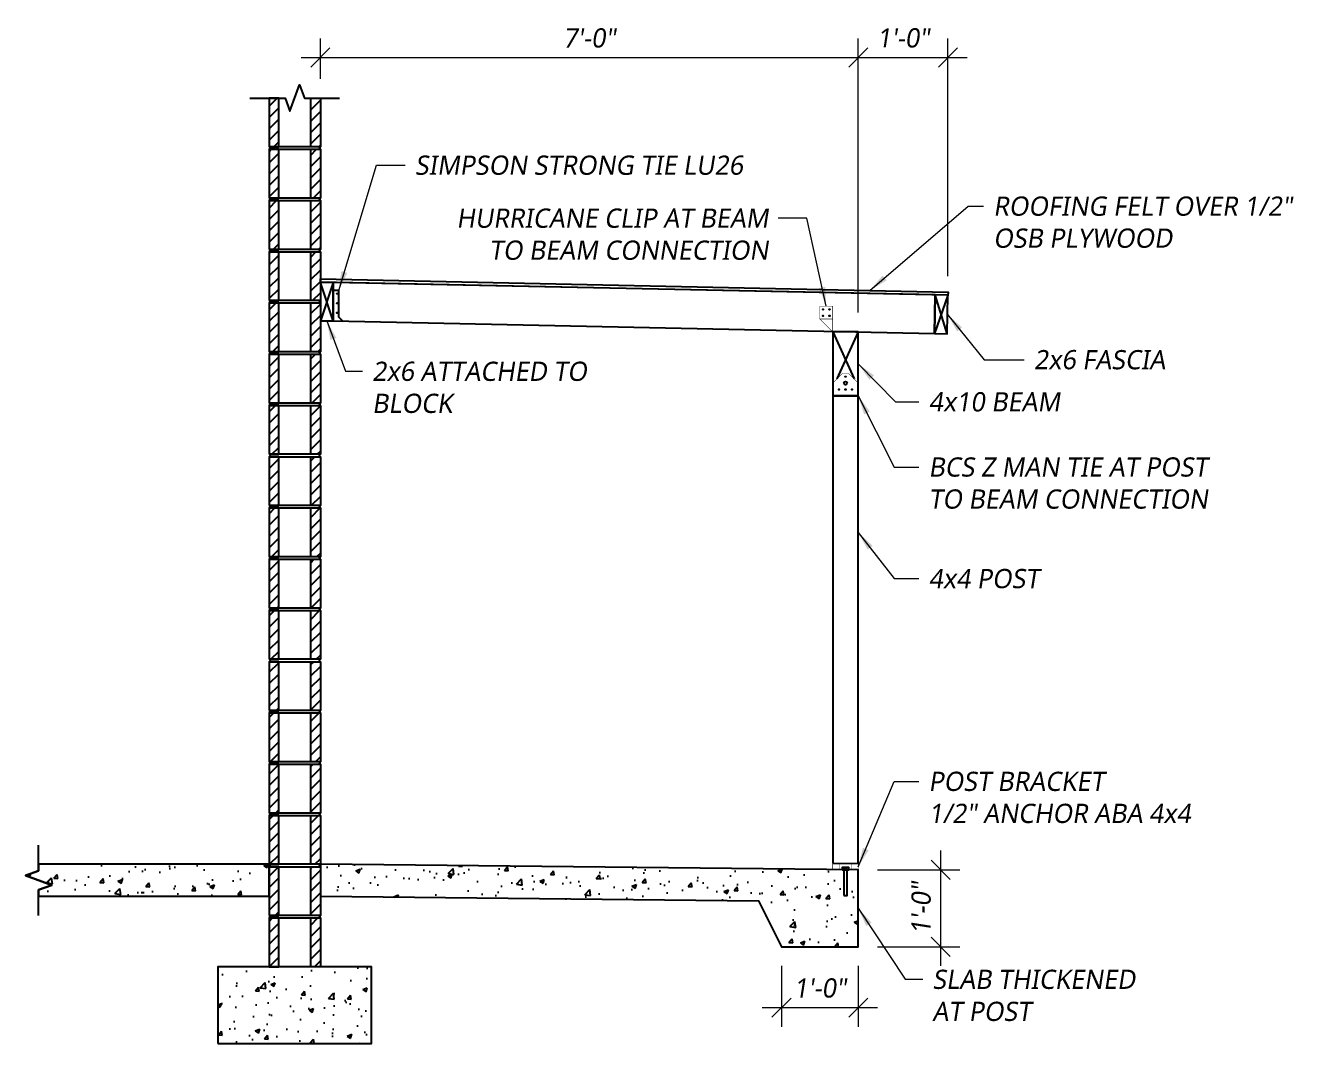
# Model space of a CAD drawing. Header units: inches. Extents: x -195 to 2392, y -698 to 1187.
# Drawn here: x 2193.5 to 2391.5, y 923.8 to 1082.7 of the extents above; entities that cross this region are included whole.
import ezdxf

# ---------------------------------------------------------------- set-up
doc = ezdxf.new("R2010")
doc.units = ezdxf.units.IN
doc.header["$LTSCALE"] = 35
doc.header["$MEASUREMENT"] = 0
doc.layers.get('Defpoints').update_dxf_attribs({"color": 4})
doc.styles.add('3 - 3-8 in.', font='segoeui.ttf', dxfattribs={"oblique": 9, "height": 3})
doc.dimstyles.new('3 - 3-8 in.', dxfattribs={"dimtxt": 3, "dimasz": 3, "dimexe": 3, "dimexo": 3, "dimgap": 1.5, "dimtad": 1, "dimdec": 6, "dimzin": 3, "dimdsep": 46, "dimlunit": 4, "dimtxsty": '3 - 3-8 in.', "dimblk": 'OBLIQUE', "dimcen": 3, "dimdle": 3, "dimclrd": 256, "dimclre": 256, "dimclrt": 256, "dimadec": 0, "dimazin": 0, "dimtfac": 1, "dimtdec": 6, "dimtofl": 0, "dimtmove": 2, "dimatfit": 3, "dimfxl": 1, "dimfrac": 1, "dimtolj": 1, "dimtzin": 0, "dimlwd": 5, "dimlwe": 5, "dimarcsym": 0})

# ---------------------------------------------------------------- blocks, each defined once
blk = doc.blocks.new('_Oblique')
at = {"color": 0, "linetype": 'ByBlock', "lineweight": -2}
blk.add_line((-0.5, -0.5), (0.5, 0.5), dxfattribs=at)
blk = doc.blocks.new('*D159')
at = {"lineweight": 5, "transparency": 16777216}
for p, q in [((2311.56, 935.9), (2311.56, 926.39)), ((2323.56, 935.9), (2323.56, 926.39)), ((2308.56, 929.39), (2326.56, 929.39))]:
    blk.add_line(p, q, dxfattribs=at)
at = {"layer": 'Defpoints', "color": 0, "transparency": 16777216}
for p in [(2311.56, 938.9), (2323.56, 938.9), (2323.56, 929.39)]:
    blk.add_point(p, dxfattribs=at)
at = {"lineweight": 5, "transparency": 16777216, "xscale": 3, "yscale": 3, "zscale": 3, "rotation": 180}
blk.add_blockref('_Oblique', (2311.56, 929.39), dxfattribs=at)
at = {"lineweight": 5, "transparency": 16777216, "xscale": 3, "yscale": 3, "zscale": 3}
blk.add_blockref('_Oblique', (2323.56, 929.39), dxfattribs=at)
at = {"transparency": 16777216, "insert": (2317.56, 932.44), "char_height": 3, "attachment_point": 5, "style": '3 - 3-8 in.'}
blk.add_mtext('\\A1;1\'-0"', dxfattribs=at)
blk = doc.blocks.new('*D160')
at = {"lineweight": 5, "transparency": 16777216}
for p, q in [((2336.42, 935.9), (2336.42, 953.9)), ((2326.56, 950.9), (2339.42, 950.9)), ((2326.56, 938.9), (2339.42, 938.9))]:
    blk.add_line(p, q, dxfattribs=at)
at = {"layer": 'Defpoints', "color": 0, "transparency": 16777216}
for p in [(2323.56, 950.9), (2336.42, 950.9), (2323.56, 938.9)]:
    blk.add_point(p, dxfattribs=at)
at = {"lineweight": 5, "transparency": 16777216, "xscale": 3, "yscale": 3, "zscale": 3}
for p, rotation in [((2336.42, 950.9), 90), ((2336.42, 938.9), 270)]:
    blk.add_blockref('_Oblique', p, dxfattribs=dict(at, rotation=rotation))
at = {"transparency": 16777216, "insert": (2333.38, 944.9), "char_height": 3, "attachment_point": 5, "rotation": 90, "style": '3 - 3-8 in.'}
blk.add_mtext('\\A1;1\'-0"', dxfattribs=at)
blk = doc.blocks.new('*D171')
at = {"lineweight": 5, "transparency": 16777216}
for p, q in [((2239.56, 1074.4), (2239.56, 1080.71)), ((2323.56, 1037.9), (2323.56, 1080.71)), ((2236.56, 1077.71), (2326.56, 1077.71))]:
    blk.add_line(p, q, dxfattribs=at)
at = {"layer": 'Defpoints', "color": 0, "transparency": 16777216}
for p in [(2323.56, 1077.71), (2239.56, 1071.4), (2323.56, 1034.9)]:
    blk.add_point(p, dxfattribs=at)
at = {"lineweight": 5, "transparency": 16777216, "xscale": 3, "yscale": 3, "zscale": 3, "rotation": 180}
blk.add_blockref('_Oblique', (2239.56, 1077.71), dxfattribs=at)
at = {"lineweight": 5, "transparency": 16777216, "xscale": 3, "yscale": 3, "zscale": 3}
blk.add_blockref('_Oblique', (2323.56, 1077.71), dxfattribs=at)
at = {"transparency": 16777216, "insert": (2281.56, 1080.76), "char_height": 3, "attachment_point": 5, "style": '3 - 3-8 in.'}
blk.add_mtext('\\A1;7\'-0"', dxfattribs=at)
blk = doc.blocks.new('*D172')
at = {"lineweight": 5, "transparency": 16777216}
for p, q in [((2323.56, 1037.9), (2323.56, 1080.71)), ((2337.56, 1043.61), (2337.56, 1080.71)), ((2320.56, 1077.71), (2340.56, 1077.71))]:
    blk.add_line(p, q, dxfattribs=at)
at = {"layer": 'Defpoints', "color": 0, "transparency": 16777216}
for p in [(2337.56, 1077.71), (2337.56, 1040.61), (2323.56, 1034.9)]:
    blk.add_point(p, dxfattribs=at)
at = {"lineweight": 5, "transparency": 16777216, "xscale": 3, "yscale": 3, "zscale": 3, "rotation": 180}
blk.add_blockref('_Oblique', (2323.56, 1077.71), dxfattribs=at)
at = {"lineweight": 5, "transparency": 16777216, "xscale": 3, "yscale": 3, "zscale": 3}
blk.add_blockref('_Oblique', (2337.56, 1077.71), dxfattribs=at)
at = {"transparency": 16777216, "insert": (2330.56, 1080.77), "char_height": 3, "attachment_point": 5, "style": '3 - 3-8 in.'}
blk.add_mtext('\\A1;1\'-0"', dxfattribs=at)

msp = doc.modelspace()

# ---------------------------------------------------------------- hatches: boundary and pattern name
h = msp.add_hatch()
h.set_pattern_fill('ANSI31', color=256, scale=10)
h.set_pattern_definition([(45, (-108.8887, 677.7643), (-0.8838835, 0.8838835), [])])
h.paths.add_polyline_path([(2231.5570347, 1063.7728792), (2233.0570347, 1063.7728792), (2233.0570347, 1071.3978792), (2231.5570347, 1071.3978792)])
h.paths.add_polyline_path([(2231.5570347, 1055.7728792), (2233.0570347, 1055.7728792), (2233.0570347, 1063.3978792), (2231.5570347, 1063.3978792)])
h.paths.add_polyline_path([(2231.5570347, 1047.7728792), (2233.0570347, 1047.7728792), (2233.0570347, 1055.3978792), (2231.5570347, 1055.3978792)])
h.paths.add_polyline_path([(2231.5570347, 1039.7728792), (2233.0570347, 1039.7728792), (2233.0570347, 1047.3978792), (2231.5570347, 1047.3978792)])
h.paths.add_polyline_path([(2231.5570347, 1031.7728792), (2233.0570347, 1031.7728792), (2233.0570347, 1039.3978792), (2231.5570347, 1039.3978792)])
h.paths.add_polyline_path([(2231.5570347, 1023.7728792), (2233.0570347, 1023.7728792), (2233.0570347, 1031.3978792), (2231.5570347, 1031.3978792)])
h.paths.add_polyline_path([(2231.5570347, 1015.7728792), (2233.0570347, 1015.7728792), (2233.0570347, 1023.3978792), (2231.5570347, 1023.3978792)])
h.paths.add_polyline_path([(2231.5570347, 1007.7728792), (2233.0570347, 1007.7728792), (2233.0570347, 1015.3978792), (2231.5570347, 1015.3978792)])
h.paths.add_polyline_path([(2231.5570347, 999.7728792), (2233.0570347, 999.7728792), (2233.0570347, 1007.3978792), (2231.5570347, 1007.3978792)])
h.paths.add_polyline_path([(2231.5570347, 991.7728792), (2233.0570347, 991.7728792), (2233.0570347, 999.3978792), (2231.5570347, 999.3978792)])
h.paths.add_polyline_path([(2231.5570347, 983.7728792), (2233.0570347, 983.7728792), (2233.0570347, 991.3978792), (2231.5570347, 991.3978792)])
h.paths.add_polyline_path([(2231.5570347, 975.7728792), (2233.0570347, 975.7728792), (2233.0570347, 983.3978792), (2231.5570347, 983.3978792)])
h.paths.add_polyline_path([(2231.5570347, 967.7728792), (2233.0570347, 967.7728792), (2233.0570347, 975.3978792), (2231.5570347, 975.3978792)])
h.paths.add_polyline_path([(2231.5570347, 959.7728792), (2233.0570347, 959.7728792), (2233.0570347, 967.3978792), (2231.5570347, 967.3978792)])
h.paths.add_polyline_path([(2231.5570347, 951.7728792), (2233.0570347, 951.7728792), (2233.0570347, 959.3978792), (2231.5570347, 959.3978792)])
h.paths.add_polyline_path([(2231.5570347, 943.7728792), (2233.0570347, 943.7728792), (2233.0570347, 951.3978792), (2231.5570347, 951.3978792)])
h.paths.add_polyline_path([(2231.5570347, 935.7728792), (2233.0570347, 935.7728792), (2233.0570347, 943.3978792), (2231.5570347, 943.3978792)])
h.paths.add_polyline_path([(2239.5570347, 1063.7728792), (2238.0570347, 1063.7728792), (2238.0570347, 1071.3978792), (2239.5570347, 1071.3978792)])
h.paths.add_polyline_path([(2239.5570347, 1055.7728792), (2238.0570347, 1055.7728792), (2238.0570347, 1063.3978792), (2239.5570347, 1063.3978792)])
h.paths.add_polyline_path([(2239.5570347, 1047.7728792), (2238.0570347, 1047.7728792), (2238.0570347, 1055.3978792), (2239.5570347, 1055.3978792)])
h.paths.add_polyline_path([(2239.5570347, 1039.7728792), (2238.0570347, 1039.7728792), (2238.0570347, 1047.3978792), (2239.5570347, 1047.3978792)])
h.paths.add_polyline_path([(2239.5570347, 1031.7728792), (2238.0570347, 1031.7728792), (2238.0570347, 1039.3978792), (2239.5570347, 1039.3978792)])
h.paths.add_polyline_path([(2239.5570347, 1023.7728792), (2238.0570347, 1023.7728792), (2238.0570347, 1031.3978792), (2239.5570347, 1031.3978792)])
h.paths.add_polyline_path([(2239.5570347, 1015.7728792), (2238.0570347, 1015.7728792), (2238.0570347, 1023.3978792), (2239.5570347, 1023.3978792)])
h.paths.add_polyline_path([(2239.5570347, 1007.7728792), (2238.0570347, 1007.7728792), (2238.0570347, 1015.3978792), (2239.5570347, 1015.3978792)])
h.paths.add_polyline_path([(2239.5570347, 999.7728792), (2238.0570347, 999.7728792), (2238.0570347, 1007.3978792), (2239.5570347, 1007.3978792)])
h.paths.add_polyline_path([(2239.5570347, 991.7728792), (2238.0570347, 991.7728792), (2238.0570347, 999.3978792), (2239.5570347, 999.3978792)])
h.paths.add_polyline_path([(2239.5570347, 983.7728792), (2238.0570347, 983.7728792), (2238.0570347, 991.3978792), (2239.5570347, 991.3978792)])
h.paths.add_polyline_path([(2239.5570347, 975.7728792), (2238.0570347, 975.7728792), (2238.0570347, 983.3978792), (2239.5570347, 983.3978792)])
h.paths.add_polyline_path([(2239.5570347, 967.7728792), (2238.0570347, 967.7728792), (2238.0570347, 975.3978792), (2239.5570347, 975.3978792)])
h.paths.add_polyline_path([(2239.5570347, 959.7728792), (2238.0570347, 959.7728792), (2238.0570347, 967.3978792), (2239.5570347, 967.3978792)])
h.paths.add_polyline_path([(2239.5570347, 951.7728792), (2238.0570347, 951.7728792), (2238.0570347, 959.3978792), (2239.5570347, 959.3978792)])
h.paths.add_polyline_path([(2239.5570347, 943.7728792), (2238.0570347, 943.7728792), (2238.0570347, 951.3978792), (2239.5570347, 951.3978792)])
h.paths.add_polyline_path([(2239.5570347, 935.7728792), (2238.0570347, 935.7728792), (2238.0570347, 943.3978792), (2239.5570347, 943.3978792)])
h = msp.add_hatch()
h.set_pattern_fill('AR-CONC', color=256)
h.set_pattern_definition([(50, (-108.8887, 677.764), (7.172602, -0.627521), [0.75, -8.25]), (355, (-108.889, 677.764), (-1.387513, 7.521921), [0.6, -6.6]), (100.45144, (-108.291, 677.712), (5.785088, 6.8944), [0.637402, -7.011421]), (46.1842, (-108.889, 679.764), (10.672413, -1.655193), [1.125, -12.375]), (96.63564, (-107.999, 679.626), (9.34662, 9.741186), [0.956103, -10.51714]), (351.18416, (-108.889, 679.764), (9.34662, 9.741186), [0.9, -9.9]), (21, (-107.8887, 679.264), (5.96907, -4.026189), [0.75, -8.25]), (326, (-107.889, 679.264), (2.433153, 7.2515), [0.6, -6.6]), (71.45144, (-107.391, 678.929), (8.402224, 3.225312), [0.637402, -7.011421]), (37.5, (-108.8887, 677.7643), (0.1215986, 3.3289385), [0, -6.52, 0, -6.7, 0, -6.625]), (7.5, (-108.8887, 677.7643), (2.6306954, 3.944117), [0, -3.82, 0, -6.37, 0, -2.525]), (327.5, (-111.1187, 677.7643), (5.3382244, -0.2255487), [0, -2.5, 0, -7.8, 0, -10.35]), (317.5, (-112.1187, 677.7643), (5.831862, 1.00105), [0, -3.25, 0, -5.18, 0, -7.35])])
h.paths.add_polyline_path([(2239.5570347, 946.7728792), (2307.9758829, 946.0601829), (2311.5570347, 938.8978792), (2323.5570347, 938.8978792), (2323.5570347, 950.8978792), (2239.5570347, 951.7728792)])
h.paths.add_polyline_path([(2195.5570347, 946.7728792), (2231.5570347, 946.7728792), (2231.5570347, 951.7728792), (2195.5570347, 951.7728792), (2195.5570347, 950.7728792), (2193.4964266, 950.0228792), (2197.6176428, 948.5228792), (2195.5570347, 947.7728792)])
h.paths.add_polyline_path([(2223.5570347, 923.7728792), (2247.5570347, 923.7728792), (2247.5570347, 935.7728792), (2223.5570347, 935.7728792)])

# ---------------------------------------------------------------- linework, layer by layer
for points in [[(2228.5570347, 1071.3978792), (2234.0570347, 1071.3978792), (2234.8070347, 1069.3372712), (2236.3070347, 1073.4584873), (2237.0570347, 1071.3978792), (2242.5570347, 1071.3978792)], [(2241.5570347, 1042.6062126), (2239.5570347, 1036.6062126)], [(2241.5570347, 1036.6062126), (2239.5570347, 1042.6062126)], [(2337.5566008, 1040.6062216), (2335.4320618, 1034.6491809)], [(2337.4316279, 1034.6075232), (2335.5570347, 1040.6478792)], [(2319.5570347, 1034.8978792), (2322.890368, 1027.5645459)], [(2323.5570347, 1034.8978792), (2320.2237014, 1027.5645459)], [(2195.5570347, 943.7728792), (2195.5570347, 947.7728792), (2197.6176428, 948.5228792), (2193.4964266, 950.0228792), (2195.5570347, 950.7728792), (2195.5570347, 954.7728792)], [(2321.390368, 950.8978792), (2321.390368, 951.2728792)], [(2321.7237014, 950.8978792), (2321.7237014, 951.2728792)]]:
    msp.add_lwpolyline(points)
for points in [[(2231.5570347, 1063.7728792), (2233.0570347, 1063.7728792), (2233.0570347, 1071.3978792), (2231.5570347, 1071.3978792)], [(2239.5570347, 1063.7728792), (2238.0570347, 1063.7728792), (2238.0570347, 1071.3978792), (2239.5570347, 1071.3978792)], [(2231.5570347, 1055.7728792), (2233.0570347, 1055.7728792), (2233.0570347, 1063.3978792), (2231.5570347, 1063.3978792)], [(2239.5570347, 1055.7728792), (2238.0570347, 1055.7728792), (2238.0570347, 1063.3978792), (2239.5570347, 1063.3978792)], [(2231.5570347, 1047.7728792), (2233.0570347, 1047.7728792), (2233.0570347, 1055.3978792), (2231.5570347, 1055.3978792)], [(2239.5570347, 1047.7728792), (2238.0570347, 1047.7728792), (2238.0570347, 1055.3978792), (2239.5570347, 1055.3978792)], [(2231.5570347, 1039.7728792), (2233.0570347, 1039.7728792), (2233.0570347, 1047.3978792), (2231.5570347, 1047.3978792)], [(2239.5570347, 1039.7728792), (2238.0570347, 1039.7728792), (2238.0570347, 1047.3978792), (2239.5570347, 1047.3978792)], [(2337.5566008, 1040.6062216), (2239.5570347, 1042.6478792), (2239.5674491, 1043.1477707), (2337.5670152, 1041.1061131)], [(2239.5570347, 1036.6062126), (2241.5570347, 1036.6062126), (2241.5570347, 1042.6062126), (2239.5570347, 1042.6062126)], [(2241.5570347, 1042.6062126), (2241.5570347, 1036.6062126), (2335.4320889, 1034.6504823), (2335.5570347, 1040.6478792)], [(2335.4320618, 1034.6491809), (2337.4316279, 1034.6075232), (2337.5566008, 1040.6062216), (2335.5570347, 1040.6478792)], [(2231.5570347, 1031.7728792), (2233.0570347, 1031.7728792), (2233.0570347, 1039.3978792), (2231.5570347, 1039.3978792)], [(2239.5570347, 1031.7728792), (2238.0570347, 1031.7728792), (2238.0570347, 1039.3978792), (2239.5570347, 1039.3978792)], [(2319.5570347, 1024.8978792), (2323.5570347, 1024.8978792), (2323.5570347, 1034.8978792), (2319.5570347, 1034.8978792)], [(2231.5570347, 1023.7728792), (2233.0570347, 1023.7728792), (2233.0570347, 1031.3978792), (2231.5570347, 1031.3978792)], [(2239.5570347, 1023.7728792), (2238.0570347, 1023.7728792), (2238.0570347, 1031.3978792), (2239.5570347, 1031.3978792)], [(2319.5570347, 951.9395459), (2323.5570347, 951.8978792), (2323.5570347, 1024.8978792), (2319.5570347, 1024.8978792)], [(2231.5570347, 1015.7728792), (2233.0570347, 1015.7728792), (2233.0570347, 1023.3978792), (2231.5570347, 1023.3978792)], [(2239.5570347, 1015.7728792), (2238.0570347, 1015.7728792), (2238.0570347, 1023.3978792), (2239.5570347, 1023.3978792)], [(2231.5570347, 1007.7728792), (2233.0570347, 1007.7728792), (2233.0570347, 1015.3978792), (2231.5570347, 1015.3978792)], [(2239.5570347, 1007.7728792), (2238.0570347, 1007.7728792), (2238.0570347, 1015.3978792), (2239.5570347, 1015.3978792)], [(2231.5570347, 999.7728792), (2233.0570347, 999.7728792), (2233.0570347, 1007.3978792), (2231.5570347, 1007.3978792)], [(2239.5570347, 999.7728792), (2238.0570347, 999.7728792), (2238.0570347, 1007.3978792), (2239.5570347, 1007.3978792)], [(2231.5570347, 991.7728792), (2233.0570347, 991.7728792), (2233.0570347, 999.3978792), (2231.5570347, 999.3978792)], [(2239.5570347, 991.7728792), (2238.0570347, 991.7728792), (2238.0570347, 999.3978792), (2239.5570347, 999.3978792)], [(2231.5570347, 983.7728792), (2233.0570347, 983.7728792), (2233.0570347, 991.3978792), (2231.5570347, 991.3978792)], [(2239.5570347, 983.7728792), (2238.0570347, 983.7728792), (2238.0570347, 991.3978792), (2239.5570347, 991.3978792)], [(2231.5570347, 975.7728792), (2233.0570347, 975.7728792), (2233.0570347, 983.3978792), (2231.5570347, 983.3978792)], [(2239.5570347, 975.7728792), (2238.0570347, 975.7728792), (2238.0570347, 983.3978792), (2239.5570347, 983.3978792)], [(2231.5570347, 967.7728792), (2233.0570347, 967.7728792), (2233.0570347, 975.3978792), (2231.5570347, 975.3978792)], [(2239.5570347, 967.7728792), (2238.0570347, 967.7728792), (2238.0570347, 975.3978792), (2239.5570347, 975.3978792)], [(2231.5570347, 959.7728792), (2233.0570347, 959.7728792), (2233.0570347, 967.3978792), (2231.5570347, 967.3978792)], [(2239.5570347, 959.7728792), (2238.0570347, 959.7728792), (2238.0570347, 967.3978792), (2239.5570347, 967.3978792)], [(2231.5570347, 951.7728792), (2233.0570347, 951.7728792), (2233.0570347, 959.3978792), (2231.5570347, 959.3978792)], [(2239.5570347, 951.7728792), (2238.0570347, 951.7728792), (2238.0570347, 959.3978792), (2239.5570347, 959.3978792)], [(2195.5570347, 946.7728792), (2231.5570347, 946.7728792), (2231.5570347, 951.7728792), (2195.5570347, 951.7728792), (2195.5570347, 950.7728792), (2193.4964266, 950.0228792), (2197.6176428, 948.5228792), (2195.5570347, 947.7728792)], [(2231.5570347, 943.7728792), (2233.0570347, 943.7728792), (2233.0570347, 951.3978792), (2231.5570347, 951.3978792)], [(2239.5570347, 943.7728792), (2238.0570347, 943.7728792), (2238.0570347, 951.3978792), (2239.5570347, 951.3978792)], [(2239.5570347, 946.7728792), (2307.9758829, 946.0601829), (2311.5570347, 938.8978792), (2323.5570347, 938.8978792), (2323.5570347, 950.8978792), (2239.5570347, 951.7728792)], [(2321.0570347, 950.8978792), (2322.0570347, 950.8978792), (2322.0570347, 951.2728792), (2321.0570347, 951.2728792)], [(2321.3070347, 946.8978792), (2321.8070347, 946.8978792), (2321.8070347, 950.8978792), (2321.3070347, 950.8978792)], [(2231.5570347, 935.7728792), (2233.0570347, 935.7728792), (2233.0570347, 943.3978792), (2231.5570347, 943.3978792)], [(2239.5570347, 935.7728792), (2238.0570347, 935.7728792), (2238.0570347, 943.3978792), (2239.5570347, 943.3978792)], [(2223.5570347, 923.7728792), (2247.5570347, 923.7728792), (2247.5570347, 935.7728792), (2223.5570347, 935.7728792)]]:
    msp.add_lwpolyline(points, close=True)
for points in [[(2231.5570347, 1063.7728792, -0.75), (2231.5570347, 1063.3978792), (2239.5570347, 1063.3978792, -0.75), (2239.5570347, 1063.7728792)], [(2231.5570347, 1055.7728792, -0.75), (2231.5570347, 1055.3978792), (2239.5570347, 1055.3978792, -0.75), (2239.5570347, 1055.7728792)], [(2231.5570347, 1047.7728792, -0.75), (2231.5570347, 1047.3978792), (2239.5570347, 1047.3978792, -0.75), (2239.5570347, 1047.7728792)], [(2231.5570347, 1039.7728792, -0.75), (2231.5570347, 1039.3978792), (2239.5570347, 1039.3978792, -0.75), (2239.5570347, 1039.7728792)], [(2243.0570347, 1036.5749626), (2242.4686464, 1037.1946009, -0.1989123674), (2242.4320347, 1037.2829892), (2242.4320347, 1041.3562126), (2241.5570347, 1041.3562126), (2241.5570347, 1036.6062126)], [(2231.5570347, 1031.7728792, -0.75), (2231.5570347, 1031.3978792), (2239.5570347, 1031.3978792, -0.75), (2239.5570347, 1031.7728792)], [(2231.5570347, 1023.7728792, -0.75), (2231.5570347, 1023.3978792), (2239.5570347, 1023.3978792, -0.75), (2239.5570347, 1023.7728792)], [(2231.5570347, 1015.7728792, -0.75), (2231.5570347, 1015.3978792), (2239.5570347, 1015.3978792, -0.75), (2239.5570347, 1015.7728792)], [(2231.5570347, 1007.7728792, -0.75), (2231.5570347, 1007.3978792), (2239.5570347, 1007.3978792, -0.75), (2239.5570347, 1007.7728792)], [(2231.5570347, 999.7728792, -0.75), (2231.5570347, 999.3978792), (2239.5570347, 999.3978792, -0.75), (2239.5570347, 999.7728792)], [(2231.5570347, 991.7728792, -0.75), (2231.5570347, 991.3978792), (2239.5570347, 991.3978792, -0.75), (2239.5570347, 991.7728792)], [(2231.5570347, 983.7728792, -0.75), (2231.5570347, 983.3978792), (2239.5570347, 983.3978792, -0.75), (2239.5570347, 983.7728792)], [(2231.5570347, 975.7728792, -0.75), (2231.5570347, 975.3978792), (2239.5570347, 975.3978792, -0.75), (2239.5570347, 975.7728792)], [(2231.5570347, 967.7728792, -0.75), (2231.5570347, 967.3978792), (2239.5570347, 967.3978792, -0.75), (2239.5570347, 967.7728792)], [(2231.5570347, 959.7728792, -0.75), (2231.5570347, 959.3978792), (2239.5570347, 959.3978792, -0.75), (2239.5570347, 959.7728792)], [(2231.5570347, 951.7728792, -0.75), (2231.5570347, 951.3978792), (2239.5570347, 951.3978792, -0.75), (2239.5570347, 951.7728792)], [(2231.5570347, 943.7728792, -0.75), (2231.5570347, 943.3978792), (2239.5570347, 943.3978792, -0.75), (2239.5570347, 943.7728792)]]:
    msp.add_lwpolyline(points, format="xyb", close=True)
at = {"const_width": 0.0625}
for points in [[(2317.5570347, 1036.8978792), (2319.5570347, 1036.8978792), (2319.5570347, 1038.8978792), (2317.5570347, 1038.8978792)], [(2317.5570347, 1036.8978792), (2319.5570347, 1036.8978792), (2319.5570347, 1034.8978792)], [(2319.5570347, 1024.8978792), (2319.5570347, 1026.8978792), (2321.0570347, 1028.3978792), (2322.0570347, 1028.3978792), (2323.5570347, 1026.8978792), (2323.5570347, 1024.8978792)], [(2319.5570347, 950.8978792), (2320.5570347, 950.8978792), (2320.5570347, 951.8978792), (2319.5570347, 951.8978792)], [(2323.5570347, 950.8978792), (2322.5570347, 950.8978792), (2322.5570347, 951.8978792), (2323.5570347, 951.8978792)]]:
    msp.add_lwpolyline(points, close=True, dxfattribs=at)
for points in [[(2319.5570347, 1034.8978792), (2319.5570347, 1030.8978792)], [(2319.5570347, 1024.8978792), (2319.5570347, 1022.3978792)], [(2323.5570347, 1024.8978792), (2323.5570347, 1022.3978792)], [(2319.5570347, 953.8978792), (2319.5570347, 951.8978792), (2323.5570347, 951.8978792), (2323.5570347, 953.8978792)], [(2323.5570347, 950.8978792), (2319.5570347, 950.8978792)]]:
    msp.add_lwpolyline(points, dxfattribs=at)
for centre, radius in [((2242.1820347, 1040.8562126), 0.046875), ((2242.1820347, 1039.3562126), 0.046875), ((2242.1820347, 1037.8562126), 0.046875), ((2318.0570347, 1038.3978792), 0.046875), ((2319.0570347, 1038.3978792), 0.046875), ((2318.0570347, 1037.3978792), 0.046875), ((2319.0570347, 1037.3978792), 0.046875), ((2321.5570347, 1027.8978792), 0.046875), ((2320.5570347, 1025.8978792), 0.046875), ((2321.5570347, 1026.8978792), 0.25), ((2321.5570347, 1025.8978792), 0.046875), ((2322.5570347, 1025.8978792), 0.046875)]:
    msp.add_circle(centre, radius)

# ---------------------------------------------------------------- texts
at = {"char_height": 3, "style": '3 - 3-8 in.'}
for s, insert, width, attachment_point in [('\\A1;SIMPSON STRONG TIE LU26', (2254.3048954, 1062.4148517), 60.054312033, 1), ('\\A1;ROOFING FELT OVER 1/2" OSB PLYWOOD', (2344.6262774, 1056.0208806), 49.705874351, 1), ('\\A1;HURRICANE CLIP AT BEAM TO BEAM CONNECTION', (2309.5234497, 1054.1437828), 54.013568144, 3), ('\\A1;2x6 FASCIA', (2350.9706565, 1032.0496865), 38.435320231, 1), ('\\A1;2x6 ATTACHED TO BLOCK', (2247.639257, 1030.2333883), 33.444546705, 1), ('\\A1;4x10 BEAM', (2334.5268203, 1025.4708636), 43.256203452, 1), ('\\A1;BCS Z MAN TIE AT POST TO BEAM CONNECTION', (2334.518865, 1015.2944821), 48.597476901, 1), ('\\A1;4x4 POST', (2334.518865, 997.877443), 48.597476901, 1), ('\\A1;POST BRACKET\\P1/2" ANCHOR ABA 4x4', (2334.518865, 966.2200276), 48.597476901, 1), ('\\A1;SLAB THICKENED AT POST', (2335.1180272, 935.3117285), 37.015918901, 1)]:
    msp.add_mtext(s, dxfattribs=dict(at, insert=insert, width=width, attachment_point=attachment_point))

# ---------------------------------------------------------------- dimensions: what is measured, and where the dimension line sits
for base, p1, p2, picture, middle in [((2323.5570347, 1077.7122591), (2239.5570347, 1071.3978792), (2323.5570347, 1034.8978792), '*D171', (2281.5570347, 1080.7635143)), ((2323.5570347, 929.3943924), (2311.5570347, 938.8978792), (2323.5570347, 938.8978792), '*D159', (2317.5570347, 932.4396599))]:
    dim = msp.add_linear_dim(base=base, p1=p1, p2=p2, dimstyle='3 - 3-8 in.')
    dim.commit()
    dim.dimension.update_dxf_attribs({"geometry": picture, "text_midpoint": middle})
dim = msp.add_linear_dim(base=(2337.5566008, 1077.7122591), p1=(2323.5570347, 1034.8978792), p2=(2337.5566008, 1040.6062216), text='1\'-0"', dimstyle='3 - 3-8 in.')
dim.commit()
dim.dimension.update_dxf_attribs({"geometry": '*D172', "text_midpoint": (2330.5568178, 1080.7718825)})
dim = msp.add_linear_dim(base=(2336.423454, 950.8978792), p1=(2323.5570347, 938.8978792), p2=(2323.5570347, 950.8978792), angle=90, dimstyle='3 - 3-8 in.')
dim.commit()
dim.dimension.update_dxf_attribs({"geometry": '*D160', "text_midpoint": (2333.3781865, 944.8978792)})

# ---------------------------------------------------------------- leaders
at = {"annotation_type": 0, "has_hookline": 1}
for points, hookline_direction, text_width in [([(2242.4320347, 1041.3562126), (2248.3259972, 1060.9148517), (2252.8048954, 1060.9148517)], 0, 53.5517275), ([(2325.3780792, 1041.3600493), (2340.7341951, 1054.5208806), (2343.1262774, 1054.5208806)], 0, 39.9600931), ([(2318.5570347, 1038.8978792), (2315.5023478, 1052.6437828), (2311.0234497, 1052.6437828)], 1, 50.7069551), ([(2240.5570347, 1036.6062126), (2243.4655493, 1028.7333883), (2246.139257, 1028.7333883)], 0, 28.7006789), ([(2337.4941144, 1037.6068724), (2343.2071908, 1030.5496865), (2349.4706565, 1030.5496865)], 0, 21.6546538), ([(2323.5570347, 1029.8978792), (2329.3454374, 1023.9708636), (2333.0268203, 1023.9708636)], 0, 21.3644176), ([(2323.5570347, 1024.8978792), (2329.1711224, 1013.7944821), (2333.018865, 1013.7944821)], 0, 34.911976), ([(2323.5570347, 1003.5734658), (2329.1711224, 996.377443), (2333.018865, 996.377443)], 0, 18.286453), ([(2323.5570347, 951.3978792), (2329.1711224, 964.7200276), (2333.018865, 964.7200276)], 0, 43.3769699), ([(2323.5570347, 944.8978792), (2330.8688303, 933.8117285), (2333.6180272, 933.8117285)], 0, 32.8362463)]:
    msp.add_leader(points, dimstyle='3 - 3-8 in.', override={"dimgap": 1.5, "dimtad": 0}, dxfattribs=dict(at, hookline_direction=hookline_direction, text_width=text_width))

doc.saveas('drawing.dxf')
